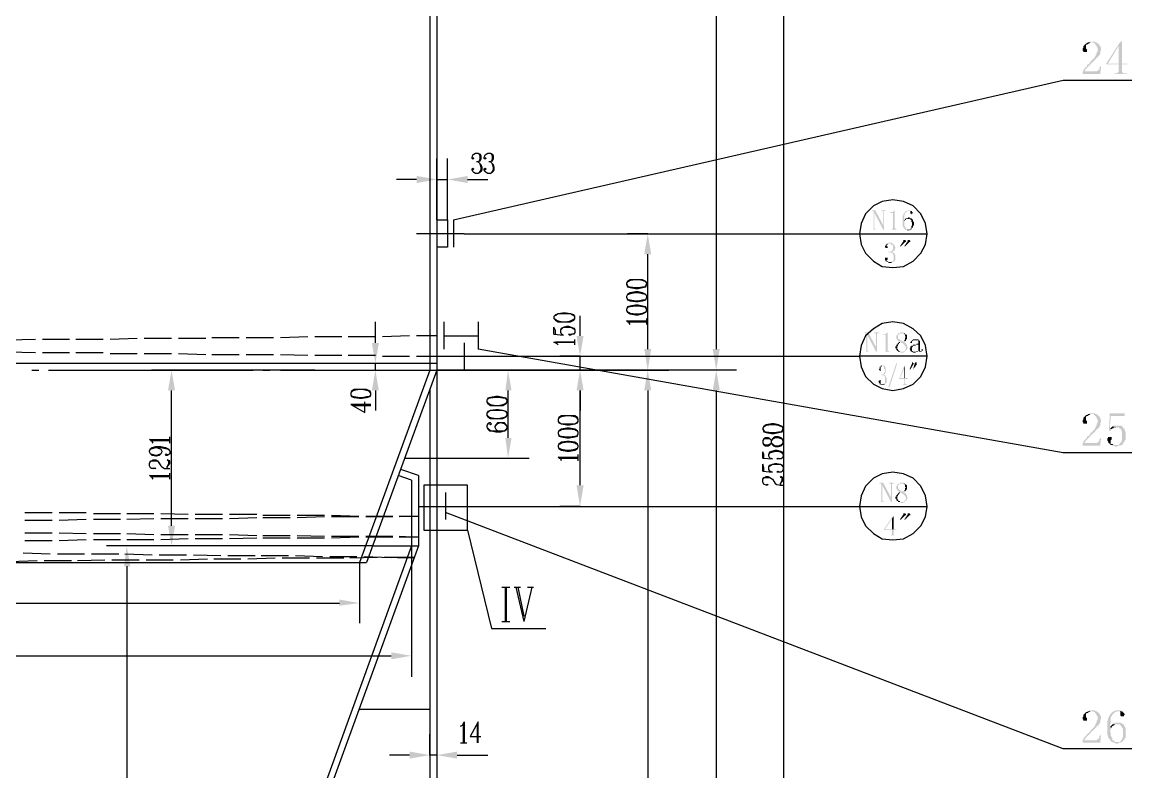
# Model space of a CAD drawing. Extents: x 51 to 246, y 3 to 417.
# Drawn here: x 114.5 to 168, y 296.1 to 332.2 of the extents above; entities that cross this region are included whole.
import ezdxf

# ---------------------------------------------------------------- set-up
doc = ezdxf.new("R2010")
doc.units = 0
doc.header["$MEASUREMENT"] = 0
doc.layers.add('_____1', color=160, linetype='Continuous')

msp = doc.modelspace()

# ---------------------------------------------------------------- hatches: boundary and pattern name
at = {"layer": '_____1'}
for points in [[(166.074, 331.3), (165.947, 331.3), (165.904, 331.258), (165.862, 331.258), (166.116, 331.258), (166.158, 331.216), (166.201, 331.216), (166.201, 331.173), (166.243, 331.173), (166.243, 331.131), (166.285, 331.089), (166.285, 331.046), (166.328, 331.004), (166.328, 330.835), (166.285, 330.792), (166.285, 330.708), (166.243, 330.665), (166.243, 330.623), (166.201, 330.581), (166.201, 330.538), (165.947, 330.284), (165.947, 330.242), (165.904, 330.2), (165.862, 330.2), (165.82, 330.157), (165.82, 330.115), (165.777, 330.073), (165.735, 330.073), (165.735, 330.03), (165.65, 329.946), (165.65, 329.903), (165.608, 329.861), (165.693, 329.861), (165.693, 329.903), (165.735, 329.903), (165.735, 329.946), (166.031, 330.242), (166.031, 330.284), (166.074, 330.284), (166.201, 330.411), (166.243, 330.454), (166.285, 330.496), (166.285, 330.538), (166.328, 330.538), (166.412, 330.623), (166.412, 330.665), (166.455, 330.708), (166.455, 330.835), (166.497, 330.877), (166.497, 331.004), (166.455, 331.046), (166.455, 331.089), (166.412, 331.131), (166.412, 331.173), (166.37, 331.173), (166.37, 331.216), (166.328, 331.216), (166.285, 331.258), (166.243, 331.258), (166.201, 331.3), (166.116, 331.3)], [(165.862, 331.258), (165.82, 331.216), (165.777, 331.216), (165.65, 331.089), (165.65, 331.004), (165.608, 330.962), (165.608, 330.877), (165.65, 330.835), (165.65, 330.792), (165.82, 330.792), (165.82, 330.919), (165.777, 330.962), (165.777, 331.131), (165.82, 331.173), (165.862, 331.173), (165.904, 331.216), (165.947, 331.216), (165.989, 331.258), (166.031, 331.258)], [(167.513, 331.3), (167.428, 331.3), (166.751, 330.242), (166.751, 330.2), (167.344, 330.2), (167.344, 329.819), (167.301, 329.819), (167.259, 329.776), (167.132, 329.776), (167.132, 329.734), (167.725, 329.734), (167.725, 329.776), (167.555, 329.776), (167.555, 329.819), (167.513, 329.819), (167.513, 330.2), (167.767, 330.2), (167.767, 330.242), (166.836, 330.242), (167.344, 331.089)], [(167.513, 331.3), (167.344, 331.089), (167.344, 330.242), (166.836, 330.242), (167.513, 330.242)], [(166.497, 330.115), (166.455, 330.115), (166.455, 330.073), (166.412, 330.03), (166.412, 329.946), (166.37, 329.946), (166.37, 329.903), (166.328, 329.903), (166.285, 329.861), (165.608, 329.861), (165.608, 329.734), (166.455, 329.734)], [(133.519, 324.823), (133.519, 324.485), (134.493, 324.654)], [(135.975, 324.823), (135.975, 324.485), (135.001, 324.654)], [(155.617, 323.172), (155.448, 323.172), (155.448, 323.13), (155.533, 323.13), (155.533, 323.088), (155.575, 323.045), (155.998, 322.241), (155.998, 322.453)], [(155.533, 323.088), (155.533, 322.241), (155.448, 322.241), (155.66, 322.241), (155.617, 322.241), (155.617, 322.283), (155.575, 322.283), (155.575, 323.045)], [(156.125, 323.172), (155.914, 323.172), (155.914, 323.13), (155.998, 323.13), (155.998, 322.241), (156.041, 322.241), (156.041, 323.13), (156.125, 323.13)], [(156.549, 323.172), (156.464, 323.088), (156.337, 323.088), (156.337, 323.045), (156.464, 323.045), (156.464, 322.283), (156.422, 322.283), (156.422, 322.241), (156.337, 322.241), (156.718, 322.241), (156.633, 322.241), (156.633, 322.283), (156.591, 322.283), (156.549, 322.326)], [(157.353, 323.13), (157.226, 323.13), (157.311, 323.13), (157.311, 323.003), (157.353, 323.003), (157.353, 322.961), (157.395, 323.003), (157.438, 323.045), (157.395, 323.088), (157.395, 323.13)], [(157.057, 322.749), (157.057, 322.707), (157.014, 322.707), (157.014, 322.664), (157.057, 322.664), (157.057, 322.707), (157.099, 322.707), (157.099, 322.749), (157.226, 322.749)], [(157.226, 322.834), (157.184, 322.791), (157.099, 322.791), (157.057, 322.749), (157.311, 322.749), (157.311, 322.707), (157.353, 322.707), (157.353, 322.622), (157.395, 322.58), (157.395, 322.453), (157.353, 322.41), (157.353, 322.283), (157.311, 322.283), (157.311, 322.241), (157.057, 322.241), (157.141, 322.241), (157.141, 322.199), (157.268, 322.199), (157.311, 322.241), (157.353, 322.241), (157.353, 322.283), (157.395, 322.283), (157.395, 322.326), (157.438, 322.326), (157.438, 322.41), (157.48, 322.453), (157.48, 322.622), (157.438, 322.622), (157.438, 322.707), (157.353, 322.791), (157.268, 322.791), (157.268, 322.834)], [(144.484, 321.056), (144.822, 321.056), (144.653, 322.029)], [(156.21, 321.564), (156.168, 321.564), (156.168, 321.521), (156.125, 321.521), (156.125, 321.479), (156.083, 321.437), (156.083, 321.394), (156.125, 321.352), (156.21, 321.352), (156.21, 321.437), (156.168, 321.437), (156.168, 321.479), (156.21, 321.521), (156.21, 321.564), (156.295, 321.564)], [(156.337, 321.606), (156.252, 321.606), (156.21, 321.564), (156.379, 321.564), (156.379, 321.521), (156.422, 321.521), (156.464, 321.479), (156.464, 321.267), (156.379, 321.183), (156.252, 321.183), (156.252, 321.14), (156.379, 321.14), (156.422, 321.098), (156.464, 321.098), (156.464, 321.056), (156.506, 321.013), (156.506, 320.759), (156.464, 320.759), (156.464, 320.717), (156.422, 320.717), (156.379, 320.675), (156.295, 320.675), (156.506, 320.675), (156.506, 320.717), (156.549, 320.717), (156.549, 320.759), (156.591, 320.759), (156.591, 321.013), (156.549, 321.056), (156.549, 321.098), (156.506, 321.098), (156.464, 321.14), (156.422, 321.14), (156.422, 321.183), (156.464, 321.183), (156.506, 321.225), (156.549, 321.225), (156.549, 321.31), (156.591, 321.352), (156.591, 321.394), (156.549, 321.437), (156.549, 321.479), (156.464, 321.564), (156.422, 321.564), (156.422, 321.606), (156.379, 321.606)], [(157.014, 321.733), (156.972, 321.733), (156.972, 321.691), (156.803, 321.437), (156.845, 321.437), (157.057, 321.648), (157.099, 321.648), (157.099, 321.691), (157.057, 321.733)], [(157.226, 321.733), (157.184, 321.733), (157.184, 321.691), (157.014, 321.437), (157.057, 321.437), (157.268, 321.648), (157.311, 321.648), (157.311, 321.691), (157.268, 321.733)], [(156.125, 320.886), (156.083, 320.886), (156.083, 320.759), (156.125, 320.759), (156.125, 320.717), (156.168, 320.717), (156.168, 320.675), (156.252, 320.675), (156.252, 320.632), (156.379, 320.632), (156.422, 320.675), (156.464, 320.675), (156.252, 320.675), (156.21, 320.717), (156.168, 320.717), (156.168, 320.759), (156.21, 320.802), (156.21, 320.886), (156.168, 320.886)], [(141.224, 317.119), (141.563, 317.119), (141.393, 316.145)], [(155.279, 317.288), (155.109, 317.288), (155.109, 317.246), (155.194, 317.246), (155.194, 317.203), (155.236, 317.161), (155.66, 316.357), (155.66, 316.568)], [(155.194, 317.203), (155.194, 316.357), (155.109, 316.357), (155.321, 316.357), (155.279, 316.357), (155.279, 316.399), (155.236, 316.399), (155.236, 317.161)], [(155.787, 317.288), (155.575, 317.288), (155.575, 317.246), (155.66, 317.246), (155.66, 316.357), (155.702, 316.357), (155.702, 317.246), (155.787, 317.246)], [(156.21, 317.288), (156.125, 317.203), (155.998, 317.203), (155.998, 317.161), (156.125, 317.161), (156.125, 316.399), (156.083, 316.399), (156.083, 316.357), (155.998, 316.357), (156.379, 316.357), (156.295, 316.357), (156.295, 316.399), (156.252, 316.399), (156.21, 316.441)], [(156.887, 317.288), (156.803, 317.288), (156.803, 317.246), (156.718, 317.246), (156.718, 317.203), (156.676, 317.203), (156.676, 317.161), (156.633, 317.119), (156.633, 316.992), (156.676, 316.949), (156.676, 316.907), (156.718, 316.907), (156.718, 316.865), (156.76, 316.865), (156.803, 316.822), (156.76, 316.822), (156.845, 316.822), (156.887, 316.78), (156.93, 316.78), (156.93, 316.738), (156.972, 316.738), (157.014, 316.695), (157.057, 316.653), (157.057, 316.611), (157.099, 316.611), (157.099, 316.484), (157.057, 316.441), (157.057, 316.399), (157.014, 316.399), (156.972, 316.357), (156.76, 316.357), (156.803, 316.357), (156.845, 316.314), (156.972, 316.314), (157.014, 316.357), (157.057, 316.357), (157.057, 316.399), (157.099, 316.399), (157.099, 316.441), (157.141, 316.441), (157.141, 316.526), (157.184, 316.526), (157.184, 316.568), (157.141, 316.611), (157.141, 316.695), (157.099, 316.738), (157.099, 316.78), (157.057, 316.78), (157.014, 316.822), (156.972, 316.822), (157.014, 316.865), (156.887, 316.865), (156.845, 316.907), (156.803, 316.907), (156.803, 316.949), (156.76, 316.949), (156.76, 316.992), (156.718, 316.992), (156.718, 317.161), (156.76, 317.203), (156.803, 317.203), (156.803, 317.246), (157.014, 317.246), (156.972, 317.288), (156.93, 317.288)], [(157.014, 317.246), (156.887, 317.246), (156.972, 317.246), (157.014, 317.203), (157.057, 317.203), (157.057, 317.076), (157.099, 317.076), (157.057, 317.034), (157.057, 316.949), (157.014, 316.907), (157.014, 316.865), (156.93, 316.865), (157.057, 316.865), (157.099, 316.907), (157.099, 316.949), (157.141, 316.949), (157.141, 317.161), (157.099, 317.203), (157.057, 317.203), (157.057, 317.246)], [(131.36, 316.78), (131.699, 316.78), (131.53, 315.806)], [(156.76, 316.822), (156.676, 316.738), (156.676, 316.695), (156.633, 316.695), (156.633, 316.611), (156.591, 316.611), (156.591, 316.526), (156.633, 316.526), (156.633, 316.441), (156.676, 316.399), (156.718, 316.399), (156.718, 316.357), (156.887, 316.357), (156.803, 316.357), (156.803, 316.399), (156.76, 316.399), (156.718, 316.441), (156.718, 316.484), (156.676, 316.484), (156.676, 316.611), (156.718, 316.653), (156.718, 316.695), (156.76, 316.738), (156.76, 316.78), (156.803, 316.78), (156.803, 316.822)], [(157.522, 316.695), (157.438, 316.695), (157.438, 316.653), (157.353, 316.653), (157.353, 316.611), (157.311, 316.611), (157.311, 316.526), (157.268, 316.526), (157.268, 316.484), (157.311, 316.441), (157.311, 316.399), (157.353, 316.357), (157.395, 316.357), (157.438, 316.314), (157.565, 316.314), (157.565, 316.357), (157.649, 316.357), (157.438, 316.357), (157.438, 316.399), (157.395, 316.399), (157.395, 316.484), (157.353, 316.484), (157.395, 316.526), (157.395, 316.568), (157.438, 316.611), (157.438, 316.653), (157.565, 316.653), (157.565, 316.695), (157.692, 316.695)], [(157.395, 316.907), (157.311, 316.822), (157.311, 316.78), (157.395, 316.78), (157.395, 316.865), (157.438, 316.907), (157.565, 316.907)], [(157.565, 316.949), (157.438, 316.949), (157.395, 316.907), (157.692, 316.907), (157.692, 316.738), (157.607, 316.738), (157.565, 316.695), (157.522, 316.695), (157.692, 316.695), (157.692, 316.399), (157.607, 316.399), (157.565, 316.357), (157.48, 316.357), (157.649, 316.357), (157.692, 316.399), (157.776, 316.399), (157.776, 316.865), (157.734, 316.907), (157.692, 316.949), (157.607, 316.949)], [(144.484, 316.484), (144.822, 316.484), (144.653, 315.468)], [(147.786, 316.484), (148.124, 316.484), (147.955, 315.468)], [(157.903, 316.484), (157.861, 316.484), (157.861, 316.399), (157.819, 316.399), (157.734, 316.357), (157.861, 316.357), (157.861, 316.399), (157.903, 316.399), (157.903, 316.441)], [(121.539, 314.494), (121.878, 314.494), (121.708, 315.468)], [(131.36, 314.494), (131.699, 314.494), (131.53, 315.468)], [(137.795, 314.494), (138.091, 314.494), (137.922, 315.468)], [(141.224, 314.494), (141.563, 314.494), (141.393, 315.468)], [(141.224, 314.494), (141.563, 314.494), (141.393, 315.468)], [(144.484, 314.494), (144.822, 314.494), (144.653, 315.468)], [(147.786, 314.494), (148.124, 314.494), (147.955, 315.468)], [(155.871, 315.679), (155.871, 315.637), (155.829, 315.637), (155.829, 315.552), (155.787, 315.51), (155.829, 315.468), (155.829, 315.425), (155.871, 315.425), (155.871, 315.637), (155.914, 315.637), (155.956, 315.679)], [(155.956, 315.679), (155.871, 315.679), (155.998, 315.679), (155.998, 315.637), (156.041, 315.637), (156.041, 315.552), (156.083, 315.51), (156.083, 315.383), (156.041, 315.341), (156.041, 315.298), (155.998, 315.298), (155.998, 315.256), (155.914, 315.256), (155.914, 315.214), (156.041, 315.214), (156.041, 315.171), (156.083, 315.171), (156.083, 314.833), (156.041, 314.833), (156.041, 314.79), (155.956, 314.79), (156.083, 314.79), (156.125, 314.833), (156.125, 314.875), (156.168, 314.875), (156.168, 315.087), (156.125, 315.129), (156.125, 315.171), (156.041, 315.256), (156.083, 315.298), (156.083, 315.341), (156.125, 315.341), (156.125, 315.595), (156.083, 315.637), (156.083, 315.679), (155.998, 315.679)], [(157.057, 315.679), (157.014, 315.679), (156.76, 315.044), (157.014, 315.044), (157.014, 314.79), (156.93, 314.79), (156.93, 314.748), (157.141, 314.748), (157.141, 314.79), (157.099, 314.79), (157.057, 314.833), (157.057, 315.044), (157.184, 315.044), (157.184, 315.087), (156.803, 315.087), (157.014, 315.552)], [(157.057, 315.679), (157.014, 315.552), (157.014, 315.087), (156.803, 315.087), (157.057, 315.087)], [(157.565, 315.849), (157.522, 315.806), (157.438, 315.51), (157.607, 315.722), (157.607, 315.849)], [(155.829, 315.002), (155.829, 314.96), (155.787, 314.96), (155.787, 314.875), (155.829, 314.833), (155.829, 314.79), (155.871, 314.79), (155.871, 314.748), (156.041, 314.748), (156.083, 314.79), (155.871, 314.79), (155.871, 315.002)], [(166.074, 313.393), (165.947, 313.393), (165.904, 313.351), (165.862, 313.351), (166.116, 313.351), (166.158, 313.309), (166.201, 313.309), (166.201, 313.266), (166.243, 313.266), (166.243, 313.224), (166.285, 313.182), (166.285, 313.139), (166.328, 313.097), (166.328, 312.928), (166.285, 312.885), (166.285, 312.801), (166.243, 312.758), (166.243, 312.716), (166.201, 312.674), (166.201, 312.631), (166.031, 312.462), (165.989, 312.42), (165.947, 312.377), (165.947, 312.335), (165.904, 312.293), (165.862, 312.293), (165.82, 312.25), (165.82, 312.208), (165.777, 312.166), (165.735, 312.166), (165.735, 312.123), (165.65, 312.039), (165.65, 311.996), (165.608, 311.954), (165.693, 311.954), (165.693, 311.996), (165.735, 311.996), (165.735, 312.039), (166.031, 312.335), (166.031, 312.377), (166.074, 312.377), (166.116, 312.42), (166.158, 312.462), (166.285, 312.589), (166.285, 312.631), (166.328, 312.631), (166.412, 312.716), (166.412, 312.758), (166.455, 312.801), (166.455, 312.928), (166.497, 312.97), (166.497, 313.097), (166.455, 313.139), (166.455, 313.182), (166.412, 313.224), (166.412, 313.266), (166.37, 313.266), (166.37, 313.309), (166.328, 313.309), (166.285, 313.351), (166.243, 313.351), (166.201, 313.393), (166.116, 313.393)], [(165.862, 313.351), (165.82, 313.309), (165.777, 313.309), (165.65, 313.182), (165.65, 313.097), (165.608, 313.055), (165.608, 312.97), (165.65, 312.928), (165.65, 312.885), (165.82, 312.885), (165.82, 313.012), (165.777, 313.055), (165.777, 313.224), (165.82, 313.266), (165.862, 313.266), (165.904, 313.309), (165.947, 313.309), (165.989, 313.351), (166.031, 313.351)], [(167.64, 313.393), (166.92, 313.393), (166.878, 312.547), (166.963, 312.547), (167.005, 312.631), (166.92, 312.631), (166.963, 313.266), (167.64, 313.266)], [(167.301, 312.801), (167.09, 312.801), (167.09, 312.758), (167.047, 312.758), (167.259, 312.716), (167.344, 312.716), (167.386, 312.674), (167.428, 312.631), (167.471, 312.631), (167.471, 312.547), (167.513, 312.504), (167.513, 312.081), (167.471, 312.039), (167.471, 311.996), (167.428, 311.996), (167.428, 311.954), (167.344, 311.869), (167.005, 311.869), (167.047, 311.827), (167.132, 311.827), (167.174, 311.785), (167.259, 311.785), (167.301, 311.827), (167.428, 311.827), (167.471, 311.869), (167.513, 311.869), (167.555, 311.912), (167.555, 311.954), (167.64, 312.039), (167.64, 312.081), (167.682, 312.123), (167.682, 312.504), (167.64, 312.547), (167.64, 312.631), (167.598, 312.674), (167.555, 312.674), (167.555, 312.716), (167.471, 312.801), (167.344, 312.801)], [(166.92, 312.25), (166.836, 312.25), (166.836, 312.208), (166.793, 312.166), (166.793, 312.081), (166.836, 312.039), (166.836, 311.996), (166.963, 311.869), (167.217, 311.869), (167.09, 311.869), (167.047, 311.912), (166.963, 311.912), (166.963, 312.081), (167.005, 312.123), (167.005, 312.25), (166.963, 312.25)], [(167.047, 312.758), (167.005, 312.716), (166.963, 312.674), (166.92, 312.631), (167.005, 312.631), (167.047, 312.674), (167.09, 312.674), (167.132, 312.716), (167.259, 312.716)], [(137.795, 312.208), (138.091, 312.208), (137.922, 311.234)], [(166.497, 312.208), (166.455, 312.208), (166.455, 312.166), (166.412, 312.123), (166.412, 312.039), (166.37, 312.039), (166.37, 311.996), (166.328, 311.996), (166.285, 311.954), (165.608, 311.954), (165.608, 311.827), (166.455, 311.827)], [(141.224, 309.922), (141.563, 309.922), (141.393, 308.906)], [(155.998, 310.049), (155.829, 310.049), (155.829, 310.007), (155.914, 310.007), (155.914, 309.964), (155.956, 309.922), (156.379, 309.118), (156.379, 309.329)], [(155.914, 309.964), (155.914, 309.118), (155.829, 309.118), (156.041, 309.118), (155.998, 309.118), (155.998, 309.16), (155.956, 309.16), (155.956, 309.922)], [(156.506, 310.049), (156.295, 310.049), (156.295, 310.007), (156.379, 310.007), (156.379, 309.118), (156.422, 309.118), (156.422, 310.007), (156.506, 310.007)], [(156.76, 309.583), (156.718, 309.541), (156.676, 309.499), (156.676, 309.456), (156.633, 309.456), (156.633, 309.372), (156.591, 309.372), (156.591, 309.287), (156.633, 309.287), (156.633, 309.202), (156.676, 309.16), (156.718, 309.16), (156.718, 309.118), (156.887, 309.118), (156.803, 309.118), (156.803, 309.16), (156.76, 309.16), (156.718, 309.202), (156.718, 309.245), (156.676, 309.245), (156.676, 309.372), (156.718, 309.414), (156.718, 309.456), (156.76, 309.499), (156.76, 309.541), (156.803, 309.541), (156.803, 309.583)], [(156.887, 310.049), (156.803, 310.049), (156.803, 310.007), (156.718, 310.007), (156.718, 309.964), (156.676, 309.964), (156.676, 309.922), (156.633, 309.88), (156.633, 309.753), (156.676, 309.71), (156.676, 309.668), (156.718, 309.668), (156.718, 309.626), (156.76, 309.626), (156.803, 309.583), (156.76, 309.583), (156.845, 309.583), (156.887, 309.541), (156.93, 309.541), (156.93, 309.499), (156.972, 309.499), (157.057, 309.414), (157.057, 309.372), (157.099, 309.372), (157.099, 309.245), (157.057, 309.202), (157.057, 309.16), (157.014, 309.16), (156.972, 309.118), (156.76, 309.118), (156.803, 309.118), (156.845, 309.075), (156.972, 309.075), (157.014, 309.118), (157.057, 309.118), (157.057, 309.16), (157.099, 309.16), (157.099, 309.202), (157.141, 309.202), (157.141, 309.287), (157.184, 309.287), (157.184, 309.329), (157.141, 309.372), (157.141, 309.456), (157.099, 309.499), (157.099, 309.541), (157.057, 309.541), (157.014, 309.583), (156.972, 309.583), (157.014, 309.626), (156.887, 309.626), (156.845, 309.668), (156.803, 309.668), (156.803, 309.71), (156.76, 309.71), (156.76, 309.753), (156.718, 309.753), (156.718, 309.922), (156.76, 309.964), (156.803, 309.964), (156.803, 310.007), (157.014, 310.007), (156.972, 310.049), (156.93, 310.049)], [(157.014, 310.007), (156.887, 310.007), (156.972, 310.007), (157.014, 309.964), (157.057, 309.964), (157.057, 309.837), (157.099, 309.837), (157.057, 309.795), (157.057, 309.71), (157.014, 309.668), (157.014, 309.626), (156.93, 309.626), (157.057, 309.626), (157.099, 309.668), (157.099, 309.71), (157.141, 309.71), (157.141, 309.922), (157.099, 309.964), (157.057, 309.964), (157.057, 310.007)], [(157.014, 308.567), (156.972, 308.567), (156.972, 308.525), (156.803, 308.271), (156.845, 308.271), (157.057, 308.483), (157.099, 308.483), (157.099, 308.525), (157.057, 308.567)], [(157.226, 308.567), (157.184, 308.567), (157.184, 308.525), (157.014, 308.271), (157.057, 308.271), (157.268, 308.483), (157.311, 308.483), (157.311, 308.525), (157.268, 308.567)], [(121.539, 307.975), (121.878, 307.975), (121.708, 307.001)], [(156.506, 308.44), (156.464, 308.44), (156.041, 307.805), (156.041, 307.763), (156.422, 307.763), (156.422, 307.551), (156.379, 307.551), (156.379, 307.509), (156.252, 307.509), (156.633, 307.509), (156.549, 307.509), (156.506, 307.551), (156.506, 307.763), (156.633, 307.763), (156.633, 307.805), (156.083, 307.805), (156.422, 308.313)], [(156.506, 308.44), (156.422, 308.313), (156.422, 307.805), (156.083, 307.805), (156.506, 307.805)], [(119.422, 306.027), (119.719, 306.027), (119.549, 307.001)], [(129.794, 304.419), (129.794, 304.122), (130.768, 304.249)], [(132.292, 301.879), (132.292, 301.54), (133.265, 301.709)], [(166.074, 299.085), (165.947, 299.085), (165.904, 299.042), (165.862, 299.042), (166.116, 299.042), (166.158, 299), (166.201, 299), (166.201, 298.958), (166.243, 298.958), (166.243, 298.915), (166.285, 298.873), (166.285, 298.831), (166.328, 298.788), (166.328, 298.619), (166.285, 298.577), (166.285, 298.492), (166.243, 298.45), (166.243, 298.407), (166.201, 298.365), (166.201, 298.323), (165.947, 298.069), (165.947, 298.026), (165.904, 297.984), (165.862, 297.984), (165.82, 297.942), (165.82, 297.899), (165.777, 297.857), (165.735, 297.857), (165.735, 297.815), (165.65, 297.73), (165.65, 297.688), (165.608, 297.645), (165.693, 297.645), (165.693, 297.688), (165.735, 297.688), (165.735, 297.73), (165.947, 297.942), (165.989, 297.984), (166.031, 298.026), (166.031, 298.069), (166.074, 298.069), (166.285, 298.28), (166.285, 298.323), (166.328, 298.323), (166.412, 298.407), (166.412, 298.45), (166.455, 298.492), (166.455, 298.619), (166.497, 298.661), (166.497, 298.788), (166.455, 298.831), (166.455, 298.873), (166.412, 298.915), (166.412, 298.958), (166.37, 298.958), (166.37, 299), (166.328, 299), (166.285, 299.042), (166.243, 299.042), (166.201, 299.085), (166.116, 299.085)], [(165.862, 299.042), (165.82, 299), (165.777, 299), (165.65, 298.873), (165.65, 298.788), (165.608, 298.746), (165.608, 298.661), (165.65, 298.619), (165.65, 298.577), (165.82, 298.577), (165.82, 298.704), (165.777, 298.746), (165.777, 298.915), (165.82, 298.958), (165.862, 298.958), (165.904, 299), (165.947, 299), (165.989, 299.042), (166.031, 299.042)], [(167.344, 299.085), (167.217, 299.085), (167.174, 299.042), (167.09, 299.042), (167.047, 299), (166.92, 298.873), (166.92, 298.831), (166.878, 298.831), (166.878, 298.746), (166.836, 298.704), (166.836, 298.619), (166.793, 298.577), (166.793, 297.899), (166.836, 297.857), (166.836, 297.772), (166.92, 297.688), (166.92, 297.645), (166.963, 297.645), (166.963, 297.603), (167.005, 297.561), (167.259, 297.561), (167.174, 297.561), (167.09, 297.645), (167.047, 297.645), (167.047, 297.73), (167.005, 297.772), (167.005, 297.815), (166.963, 297.857), (166.963, 298.026), (166.92, 298.069), (166.92, 298.111), (166.963, 298.153), (166.963, 298.196), (167.005, 298.238), (166.92, 298.28), (166.92, 298.407), (166.963, 298.45), (166.963, 298.746), (167.005, 298.788), (167.005, 298.831), (167.174, 299), (167.217, 299), (167.259, 299.042), (167.513, 299.042), (167.471, 299.042), (167.428, 299.085), (167.386, 299.085)], [(167.513, 299.042), (167.301, 299.042), (167.386, 299.042), (167.428, 299), (167.428, 298.831), (167.471, 298.788), (167.598, 298.788), (167.598, 298.831), (167.64, 298.873), (167.64, 298.915), (167.598, 298.915), (167.598, 298.958), (167.555, 299)], [(167.047, 298.407), (166.92, 298.28), (167.005, 298.238), (167.005, 298.28), (167.047, 298.323), (167.09, 298.323), (167.09, 298.365), (167.132, 298.365), (167.174, 298.407), (167.301, 298.407)], [(167.301, 298.492), (167.174, 298.492), (167.132, 298.45), (167.09, 298.45), (167.047, 298.407), (167.386, 298.407), (167.471, 298.323), (167.471, 298.28), (167.513, 298.28), (167.513, 298.238), (167.555, 298.196), (167.555, 297.772), (167.513, 297.73), (167.513, 297.688), (167.428, 297.603), (167.428, 297.561), (167.047, 297.561), (167.09, 297.518), (167.174, 297.518), (167.217, 297.476), (167.301, 297.476), (167.344, 297.518), (167.428, 297.518), (167.471, 297.561), (167.513, 297.561), (167.555, 297.603), (167.555, 297.645), (167.598, 297.645), (167.598, 297.688), (167.64, 297.688), (167.64, 297.73), (167.682, 297.772), (167.682, 298.238), (167.64, 298.28), (167.64, 298.323), (167.598, 298.365), (167.598, 298.407), (167.555, 298.407), (167.513, 298.45), (167.471, 298.45), (167.428, 298.492), (167.344, 298.492)], [(166.497, 297.899), (166.455, 297.899), (166.455, 297.857), (166.412, 297.815), (166.412, 297.73), (166.37, 297.73), (166.37, 297.688), (166.328, 297.688), (166.285, 297.645), (165.608, 297.645), (165.608, 297.518), (166.455, 297.518)], [(133.181, 297.095), (133.181, 296.756), (134.154, 296.926)], [(135.467, 297.095), (135.467, 296.756), (134.493, 296.926)]]:
    msp.add_hatch(color=7, dxfattribs=at).paths.add_polyline_path(points, is_closed=False)
for points in [[(157.268, 323.172), (157.184, 323.172), (157.141, 323.13), (157.099, 323.13), (157.014, 323.045), (157.014, 323.003), (156.972, 323.003), (156.972, 322.918), (156.93, 322.918), (156.93, 322.41), (156.972, 322.368), (156.972, 322.326), (157.014, 322.326), (157.014, 322.283), (157.057, 322.241), (157.226, 322.241), (157.141, 322.241), (157.141, 322.283), (157.099, 322.283), (157.099, 322.326), (157.057, 322.326), (157.057, 322.41), (157.014, 322.41), (157.014, 322.622), (157.057, 322.664), (157.014, 322.664), (157.014, 322.961), (157.057, 322.961), (157.057, 323.045), (157.099, 323.088), (157.141, 323.088), (157.141, 323.13), (157.353, 323.13), (157.311, 323.13), (157.311, 323.172)], [(157.776, 316.399), (157.692, 316.399), (157.734, 316.357), (157.819, 316.399)], [(156.295, 314.621), (156.252, 314.663), (156.633, 315.806), (156.676, 315.806)], [(157.438, 315.849), (157.395, 315.849), (157.395, 315.806), (157.268, 315.51), (157.311, 315.51), (157.438, 315.722), (157.48, 315.764), (157.48, 315.806), (157.438, 315.806)]]:
    msp.add_hatch(color=7, dxfattribs=at).paths.add_polyline_path(points)

# ---------------------------------------------------------------- linework, layer by layer
at = {"layer": '_____1', "color": 7}
for p, q in [((151.215, 228.388), (151.215, 394.419)), ((134.154, 381.127), (134.154, 315.468)), ((134.493, 381.127), (134.493, 274.785)), ((147.955, 380.111), (147.955, 316.484)), ((134.493, 322.707), (134.493, 325.67)), ((135.001, 322.707), (135.001, 325.67)), ((133.519, 324.654), (132.546, 324.654)), ((134.493, 324.654), (135.001, 324.654)), ((135.975, 324.654), (136.948, 324.654)), ((135.297, 322.707), (135.297, 321.394)), ((135.805, 322.029), (133.519, 322.029)), ((135.805, 322.029), (154.855, 322.029)), ((144.653, 322.029), (143.679, 322.029)), ((154.855, 322.029), (158.115, 322.029)), ((144.653, 316.484), (144.653, 321.056)), ((131.53, 316.78), (131.53, 317.796)), ((134.832, 317.796), (134.832, 316.484)), ((136.483, 317.796), (136.483, 316.484)), ((141.393, 317.119), (141.393, 318.092)), ((143.679, 317.796), (144.611, 317.796)), ((144.611, 317.669), (144.611, 317.965)), ((128.27, 317.076), (126.958, 317.034)), ((129.921, 317.076), (128.609, 317.076)), ((131.53, 317.076), (130.217, 317.076)), ((133.181, 317.119), (131.868, 317.076)), ((134.493, 317.119), (133.519, 317.119)), ((134.832, 317.119), (136.483, 317.119)), ((140.123, 317.203), (140.123, 317.542)), ((115.147, 316.949), (113.834, 316.907)), ((116.798, 316.949), (115.485, 316.949)), ((118.406, 316.949), (117.094, 316.949)), ((120.057, 316.992), (118.745, 316.949)), ((121.708, 316.992), (120.396, 316.992)), ((123.359, 316.992), (122.047, 316.992)), ((124.968, 317.034), (123.656, 317.034)), ((126.619, 317.034), (125.307, 317.034)), ((135.805, 316.78), (135.805, 315.468)), ((141.139, 316.695), (141.139, 316.949)), ((113.834, 316.357), (115.147, 316.314)), ((115.485, 316.314), (116.798, 316.314)), ((117.094, 316.314), (118.406, 316.314)), ((118.745, 316.272), (120.057, 316.272)), ((120.396, 316.272), (121.708, 316.272)), ((122.047, 316.272), (123.359, 316.23)), ((123.656, 316.23), (124.968, 316.23)), ((125.307, 316.23), (126.619, 316.23)), ((126.958, 316.23), (128.27, 316.187)), ((128.609, 316.187), (129.921, 316.187)), ((130.217, 316.187), (131.53, 316.187)), ((131.868, 316.145), (133.181, 316.145)), ((133.519, 316.145), (134.493, 316.145)), ((134.493, 316.145), (135.805, 316.145)), ((135.805, 316.145), (154.855, 316.145)), ((164.677, 311.488), (136.483, 316.484)), ((141.393, 316.145), (140.42, 316.145)), ((141.393, 315.468), (141.393, 316.145)), ((84.624, 315.806), (134.493, 315.806)), ((114.977, 315.468), (115.316, 315.468)), ((115.782, 315.468), (125.645, 315.468)), ((128.609, 315.468), (120.735, 315.468)), ((126.111, 315.468), (126.45, 315.468)), ((126.958, 315.468), (134.493, 315.468)), ((134.154, 315.468), (130.768, 306.197)), ((134.493, 315.468), (131.106, 306.197)), ((131.233, 315.806), (132.546, 315.806)), ((131.233, 315.468), (132.546, 315.468)), ((131.53, 315.468), (131.53, 315.806)), ((134.493, 315.468), (138.938, 315.468)), ((141.393, 315.468), (140.42, 315.468)), ((141.393, 315.468), (140.42, 315.468)), ((144.653, 315.468), (143.679, 315.468)), ((147.955, 315.468), (146.981, 315.468)), ((121.708, 307.975), (121.708, 314.494)), ((131.53, 314.494), (131.53, 313.52)), ((134.154, 314.579), (134.154, 274.785)), ((137.922, 312.208), (137.922, 314.494)), ((141.393, 309.922), (141.393, 314.494)), ((141.393, 314.494), (141.393, 313.52)), ((144.653, 314.494), (144.653, 275.463)), ((147.955, 314.494), (147.955, 230.039)), ((130.429, 313.774), (131.318, 313.774)), ((121.624, 311.954), (121.624, 312.25)), ((120.692, 312.081), (121.624, 312.081)), ((132.927, 311.234), (134.493, 311.234)), ((134.493, 311.234), (138.938, 311.234)), ((140.377, 311.234), (141.309, 311.234)), ((141.309, 311.107), (141.309, 311.404)), ((150.199, 311.234), (150.199, 311.531)), ((167.979, 311.488), (164.677, 311.488)), ((133.604, 310.388), (132.757, 310.684)), ((150.199, 310.599), (150.199, 310.938)), ((120.692, 310.345), (121.624, 310.345)), ((121.624, 310.218), (121.624, 310.515)), ((133.265, 310.176), (132.63, 310.388)), ((133.265, 310.176), (133.265, 307.001)), ((133.604, 310.388), (133.604, 307.001)), ((134.916, 309.583), (134.916, 308.271)), ((114.639, 308.61), (115.951, 308.61)), ((116.29, 308.61), (117.602, 308.61)), ((117.941, 308.567), (119.253, 308.567)), ((119.549, 308.567), (120.862, 308.567)), ((121.2, 308.567), (122.513, 308.525)), ((122.851, 308.525), (124.164, 308.525)), ((124.502, 308.525), (125.815, 308.525)), ((133.604, 308.906), (134.916, 308.906)), ((134.916, 308.906), (154.855, 308.906)), ((164.677, 297.222), (134.916, 308.61)), ((141.393, 308.906), (140.42, 308.906)), ((115.951, 308.229), (114.639, 308.229)), ((117.602, 308.271), (116.29, 308.229)), ((119.253, 308.271), (117.941, 308.271)), ((120.862, 308.313), (119.549, 308.271)), ((122.513, 308.313), (121.2, 308.313)), ((124.164, 308.313), (122.851, 308.313)), ((125.815, 308.356), (124.502, 308.313)), ((126.111, 308.483), (127.423, 308.483)), ((127.423, 308.356), (126.111, 308.356)), ((127.762, 308.483), (129.074, 308.483)), ((129.074, 308.398), (127.762, 308.356)), ((129.413, 308.483), (130.725, 308.44)), ((130.725, 308.398), (129.413, 308.398)), ((131.064, 308.44), (132.376, 308.44)), ((132.376, 308.398), (131.064, 308.398)), ((114.639, 307.636), (115.951, 307.636)), ((116.29, 307.636), (117.602, 307.594)), ((117.941, 307.594), (119.253, 307.594)), ((119.549, 307.594), (120.862, 307.551)), ((121.2, 307.551), (122.513, 307.551)), ((122.851, 307.551), (124.164, 307.551)), ((124.502, 307.551), (125.815, 307.509)), ((126.111, 307.509), (127.423, 307.509)), ((127.762, 307.509), (129.074, 307.467)), ((129.413, 307.467), (130.725, 307.467)), ((131.064, 307.467), (132.376, 307.467)), ((115.951, 307.255), (114.639, 307.255)), ((117.602, 307.297), (116.29, 307.255)), ((119.253, 307.297), (117.941, 307.297)), ((120.735, 307.001), (118.576, 307.001)), ((120.862, 307.297), (119.549, 307.297)), ((131.403, 307.001), (120.735, 307.001)), ((122.513, 307.34), (121.2, 307.297)), ((124.164, 307.34), (122.851, 307.34)), ((133.265, 307.001), (124.079, 281.686)), ((133.604, 307.001), (124.375, 281.686)), ((125.815, 307.382), (124.502, 307.34)), ((127.423, 307.382), (126.111, 307.382)), ((129.074, 307.382), (127.762, 307.382)), ((130.725, 307.424), (129.413, 307.382)), ((132.376, 307.424), (131.064, 307.424)), ((131.403, 307.001), (133.604, 307.001)), ((133.265, 307.001), (133.265, 300.693)), ((114.554, 306.662), (115.866, 306.62)), ((116.205, 306.62), (117.517, 306.62)), ((117.856, 306.62), (119.168, 306.62)), ((119.465, 306.62), (120.777, 306.578)), ((121.116, 306.578), (122.428, 306.578)), ((122.767, 306.578), (124.079, 306.535)), ((124.418, 306.535), (125.73, 306.535)), ((126.704, 306.408), (125.391, 306.366)), ((126.026, 306.535), (127.339, 306.535)), ((128.355, 306.408), (127.042, 306.408)), ((127.677, 306.535), (128.99, 306.493)), ((130.006, 306.408), (128.693, 306.408)), ((129.328, 306.493), (130.641, 306.493)), ((131.614, 306.451), (130.302, 306.408)), ((130.979, 306.493), (132.292, 306.451)), ((88.011, 306.197), (131.106, 306.197)), ((115.231, 306.281), (113.919, 306.239)), ((116.882, 306.281), (115.57, 306.281)), ((118.491, 306.324), (117.179, 306.281)), ((120.142, 306.324), (118.83, 306.324)), ((119.549, 306.027), (119.549, 282.659)), ((121.793, 306.324), (120.481, 306.324)), ((123.444, 306.366), (122.132, 306.324)), ((125.053, 306.366), (123.74, 306.366)), ((130.768, 306.197), (130.768, 303.276)), ((137.626, 305.011), (138.007, 305.011)), ((137.795, 303.36), (137.795, 305.011)), ((137.837, 305.011), (137.837, 303.36)), ((138.218, 305.011), (138.515, 305.011)), ((138.303, 305.011), (138.684, 303.36)), ((138.388, 305.011), (138.684, 303.614)), ((139.065, 305.011), (138.684, 303.36)), ((138.853, 305.011), (139.15, 305.011)), ((89.323, 304.249), (129.794, 304.249)), ((137.626, 303.36), (138.007, 303.36)), ((86.826, 301.709), (132.292, 301.709)), ((134.154, 299.127), (130.725, 299.127)), ((135.763, 298.45), (135.763, 297.518)), ((136.44, 298.407), (136.44, 297.518)), ((134.154, 296.926), (134.154, 297.942)), ((135.636, 297.518), (135.932, 297.518)), ((133.181, 296.926), (132.207, 296.926)), ((135.467, 296.926), (136.948, 296.926)), ((167.979, 297.222), (164.677, 297.222))]:
    msp.add_line(p, q, dxfattribs=at)
for points in [[(135.297, 322.707), (164.677, 329.438), (167.979, 329.438)], [(136.229, 325.712), (136.271, 325.67), (136.229, 325.628), (136.186, 325.67), (136.186, 325.712), (136.229, 325.839), (136.271, 325.882), (136.356, 325.924), (136.483, 325.924), (136.567, 325.882), (136.61, 325.797), (136.61, 325.628), (136.567, 325.543), (136.483, 325.501), (136.398, 325.501)], [(136.483, 325.924), (136.525, 325.882), (136.567, 325.797), (136.567, 325.628), (136.525, 325.543), (136.483, 325.501), (136.61, 325.374), (136.652, 325.247), (136.652, 325.12), (136.61, 325.035), (136.567, 324.993), (136.483, 324.95), (136.356, 324.95), (136.271, 324.993), (136.229, 325.035), (136.186, 325.12), (136.186, 325.162), (136.229, 325.204), (136.271, 325.162), (136.229, 325.12)], [(136.821, 325.712), (136.864, 325.67), (136.821, 325.628), (136.779, 325.67), (136.779, 325.712), (136.821, 325.839), (136.864, 325.882), (136.948, 325.924), (137.075, 325.924), (137.16, 325.882), (137.202, 325.797), (137.202, 325.628), (137.16, 325.543), (137.075, 325.501), (136.991, 325.501)], [(137.075, 325.924), (137.118, 325.882), (137.16, 325.797), (137.16, 325.628), (137.118, 325.543), (137.075, 325.501), (137.202, 325.374), (137.245, 325.247), (137.245, 325.12), (137.202, 325.035), (137.16, 324.993), (137.075, 324.95), (136.948, 324.95), (136.864, 324.993), (136.821, 325.035), (136.779, 325.12), (136.779, 325.162), (136.821, 325.204), (136.864, 325.162), (136.821, 325.12)], [(136.567, 325.416), (136.61, 325.247), (136.61, 325.12), (136.567, 325.035), (136.525, 324.993)], [(137.16, 325.416), (137.202, 325.247), (137.202, 325.12), (137.16, 325.035), (137.118, 324.993)], [(134.493, 322.707), (135.001, 322.707), (135.001, 321.394), (134.493, 321.394)], [(143.637, 319.616), (143.679, 319.489), (143.806, 319.447), (144.06, 319.405), (144.187, 319.405), (144.399, 319.447), (144.568, 319.489), (144.611, 319.616), (144.611, 319.659), (144.568, 319.743), (144.399, 319.828), (143.806, 319.828), (143.679, 319.743), (143.637, 319.659), (143.637, 319.616), (143.679, 319.532), (143.722, 319.489), (143.806, 319.489), (144.06, 319.447), (144.187, 319.447), (144.399, 319.489), (144.526, 319.489), (144.568, 319.532), (144.611, 319.616)], [(144.611, 319.659), (144.526, 319.743), (144.399, 319.786), (144.187, 319.828), (144.06, 319.828), (143.806, 319.786), (143.722, 319.743), (143.679, 319.701)], [(143.637, 318.981), (143.679, 318.854), (143.806, 318.812), (144.06, 318.77), (144.187, 318.77), (144.399, 318.812), (144.568, 318.854), (144.611, 318.981), (144.611, 319.024), (144.568, 319.108), (144.399, 319.193), (144.187, 319.235), (144.06, 319.235), (143.806, 319.193), (143.679, 319.108), (143.637, 319.024), (143.637, 318.981), (143.679, 318.897), (143.722, 318.854), (143.806, 318.854), (144.06, 318.812), (144.187, 318.812), (144.399, 318.854), (144.526, 318.854), (144.568, 318.897), (144.611, 318.981)], [(144.611, 319.024), (144.568, 319.108), (144.526, 319.108), (144.399, 319.151), (144.187, 319.193), (144.06, 319.193), (143.806, 319.151), (143.722, 319.108), (143.679, 319.108)], [(140.123, 317.965), (140.208, 317.881), (140.335, 317.796), (140.928, 317.796), (141.097, 317.881), (141.139, 317.965), (141.139, 318.05), (141.097, 318.135), (140.928, 318.177), (140.716, 318.219), (140.547, 318.219), (140.335, 318.177), (140.208, 318.135), (140.123, 318.05), (140.123, 317.965), (140.208, 317.923), (140.25, 317.881), (140.335, 317.838), (140.547, 317.796), (140.716, 317.796), (140.928, 317.838), (141.097, 317.923), (141.139, 317.965)], [(141.139, 318.05), (141.097, 318.092), (140.928, 318.177), (140.335, 318.177), (140.25, 318.135), (140.208, 318.092)], [(143.637, 318.346), (143.679, 318.262), (143.806, 318.177), (144.06, 318.135), (144.187, 318.135), (144.399, 318.177), (144.568, 318.262), (144.611, 318.346), (144.611, 318.389), (144.568, 318.516), (144.399, 318.558), (144.187, 318.6), (144.06, 318.6), (143.806, 318.558), (143.679, 318.516), (143.637, 318.389), (143.637, 318.346), (143.679, 318.262), (143.722, 318.262), (143.806, 318.219), (144.06, 318.177), (144.187, 318.177), (144.399, 318.219), (144.526, 318.262), (144.568, 318.262), (144.611, 318.346)], [(144.611, 318.389), (144.568, 318.473), (144.526, 318.516), (144.399, 318.516), (144.187, 318.558), (144.06, 318.558), (143.806, 318.516), (143.722, 318.516), (143.679, 318.473)], [(143.806, 317.669), (143.764, 317.754), (143.637, 317.838), (144.611, 317.838)], [(158.115, 316.145), (158.03, 316.653), (157.819, 317.119), (157.438, 317.457), (156.972, 317.711), (156.464, 317.796), (155.956, 317.711), (155.533, 317.457), (155.152, 317.119), (154.94, 316.653), (154.855, 316.145), (154.94, 315.637), (155.152, 315.171), (155.533, 314.79), (155.956, 314.579), (156.464, 314.494), (156.972, 314.579), (157.438, 314.79), (157.819, 315.171), (158.03, 315.637), (158.115, 316.145), (154.855, 316.145)], [(140.123, 317.203), (140.589, 317.161), (140.504, 317.203), (140.462, 317.288), (140.462, 317.415), (140.504, 317.5), (140.589, 317.542), (140.758, 317.584), (140.843, 317.584), (141.097, 317.5), (141.139, 317.415), (141.139, 317.288), (141.097, 317.203), (141.012, 317.203), (140.928, 317.161), (140.885, 317.161), (140.843, 317.203), (140.928, 317.203)], [(140.208, 317.203), (140.208, 317.373), (140.123, 317.542)], [(140.462, 317.415), (140.589, 317.542), (140.97, 317.542), (141.097, 317.457), (141.139, 317.415)], [(140.335, 316.695), (140.293, 316.738), (140.123, 316.822), (141.139, 316.822), (140.208, 316.822)], [(148.929, 315.468), (134.493, 315.468), (145.669, 315.468)], [(130.344, 314.282), (130.387, 314.198), (130.514, 314.155), (130.768, 314.113), (130.895, 314.113), (131.106, 314.155), (131.276, 314.198), (131.318, 314.282), (131.318, 314.367), (131.276, 314.452), (131.106, 314.536), (130.514, 314.536), (130.387, 314.452), (130.344, 314.367), (130.344, 314.282), (130.429, 314.198), (130.514, 314.198), (130.768, 314.155), (130.895, 314.155), (131.106, 314.198), (131.233, 314.198), (131.318, 314.282)], [(131.318, 314.367), (131.233, 314.452), (131.106, 314.494), (130.895, 314.536), (130.768, 314.536), (130.514, 314.494), (130.429, 314.452), (130.387, 314.409)], [(131.318, 313.817), (130.344, 313.817), (131.022, 313.436), (131.022, 313.944)], [(136.906, 313.944), (136.948, 313.859), (137.075, 313.774), (137.668, 313.774), (137.837, 313.859), (137.88, 313.944), (137.88, 314.028), (137.837, 314.113), (137.668, 314.155), (137.456, 314.198), (137.329, 314.198), (137.075, 314.155), (136.948, 314.113), (136.906, 314.028), (136.906, 313.944), (136.991, 313.859), (137.075, 313.817), (137.329, 313.774), (137.456, 313.774), (137.668, 313.817), (137.795, 313.859), (137.88, 313.944)], [(137.88, 314.028), (137.795, 314.113), (137.668, 314.113), (137.456, 314.155), (137.329, 314.155), (137.075, 314.113), (136.991, 314.113), (136.948, 314.071)], [(136.906, 313.309), (136.948, 313.224), (137.075, 313.139), (137.668, 313.139), (137.837, 313.224), (137.88, 313.309), (137.88, 313.393), (137.837, 313.478), (137.668, 313.52), (137.456, 313.563), (137.329, 313.563), (137.075, 313.52), (136.948, 313.478), (136.906, 313.393), (136.906, 313.309), (136.991, 313.224), (137.075, 313.182), (137.329, 313.139), (137.456, 313.139), (137.668, 313.182), (137.795, 313.224), (137.88, 313.309)], [(137.88, 313.393), (137.795, 313.478), (137.668, 313.52), (137.075, 313.52), (136.991, 313.478), (136.948, 313.436)], [(137.033, 312.885), (137.075, 312.843), (137.118, 312.885), (137.075, 312.928), (137.033, 312.928), (136.948, 312.885), (136.906, 312.801), (136.906, 312.716), (136.948, 312.631), (137.033, 312.547), (137.118, 312.547), (137.329, 312.504), (137.583, 312.504), (137.753, 312.547), (137.837, 312.589), (137.88, 312.674), (137.88, 312.758), (137.837, 312.843), (137.753, 312.928), (137.414, 312.928), (137.329, 312.843), (137.287, 312.758), (137.287, 312.716), (137.329, 312.631), (137.414, 312.547), (137.541, 312.547)], [(137.88, 312.758), (137.753, 312.885), (137.583, 312.928), (137.541, 312.928), (137.414, 312.885), (137.329, 312.801)], [(140.335, 313.012), (140.377, 312.928), (140.504, 312.885), (140.758, 312.843), (140.885, 312.843), (141.139, 312.885), (141.266, 312.928), (141.309, 313.012), (141.309, 313.097), (141.266, 313.182), (141.139, 313.266), (140.504, 313.266), (140.377, 313.182), (140.335, 313.097), (140.335, 313.012), (140.42, 312.928), (140.504, 312.885), (141.139, 312.885), (141.224, 312.928), (141.309, 313.012)], [(141.309, 313.097), (141.224, 313.182), (141.139, 313.224), (140.885, 313.266), (140.758, 313.266), (140.504, 313.224), (140.42, 313.182), (140.377, 313.139)], [(150.199, 312.631), (150.241, 312.504), (150.368, 312.462), (150.622, 312.42), (150.749, 312.42), (150.961, 312.462), (151.13, 312.504), (151.172, 312.631), (151.172, 312.674), (151.13, 312.758), (150.961, 312.843), (150.749, 312.885), (150.622, 312.885), (150.368, 312.843), (150.241, 312.758), (150.199, 312.674), (150.199, 312.631), (150.241, 312.547), (150.283, 312.504), (150.368, 312.504), (150.622, 312.462), (150.749, 312.462), (150.961, 312.504), (151.088, 312.504), (151.13, 312.547), (151.172, 312.631)], [(151.172, 312.674), (151.13, 312.758), (151.088, 312.758), (150.961, 312.801), (150.749, 312.843), (150.622, 312.843), (150.368, 312.801), (150.283, 312.758), (150.241, 312.758)], [(136.906, 312.716), (136.948, 312.674), (137.033, 312.589), (137.118, 312.547), (137.753, 312.547), (137.88, 312.674)], [(140.335, 312.42), (140.377, 312.293), (140.504, 312.25), (140.758, 312.208), (140.885, 312.208), (141.139, 312.25), (141.266, 312.293), (141.309, 312.42), (141.309, 312.462), (141.266, 312.547), (141.139, 312.631), (140.885, 312.674), (140.758, 312.674), (140.504, 312.631), (140.377, 312.547), (140.335, 312.462), (140.335, 312.42), (140.377, 312.335), (140.42, 312.293), (140.504, 312.293), (140.758, 312.25), (140.885, 312.25), (141.139, 312.293), (141.224, 312.293), (141.266, 312.335), (141.309, 312.42)], [(141.309, 312.462), (141.266, 312.547), (141.224, 312.547), (141.139, 312.589), (140.885, 312.631), (140.758, 312.631), (140.504, 312.589), (140.42, 312.547), (140.377, 312.547)], [(150.622, 311.954), (150.664, 311.869), (150.707, 311.827), (150.791, 311.785), (150.961, 311.785), (151.088, 311.827), (151.13, 311.869), (151.172, 311.954), (151.172, 312.081), (151.13, 312.166), (151.088, 312.208), (150.961, 312.25), (150.791, 312.25), (150.707, 312.208), (150.664, 312.166), (150.622, 312.081)], [(120.819, 311.954), (120.777, 312.039), (120.65, 312.123), (121.624, 312.123)], [(120.989, 311.742), (121.116, 311.7), (121.2, 311.658), (121.243, 311.573), (121.243, 311.531), (121.2, 311.446), (121.116, 311.361), (120.989, 311.319), (120.946, 311.319), (120.777, 311.361), (120.692, 311.446), (120.65, 311.531), (120.65, 311.573), (120.692, 311.7), (120.777, 311.742), (120.946, 311.785), (121.2, 311.785), (121.412, 311.742), (121.581, 311.658), (121.624, 311.573), (121.624, 311.446), (121.581, 311.404), (121.497, 311.361), (121.454, 311.361), (121.412, 311.404), (121.454, 311.446), (121.497, 311.404)], [(120.65, 311.573), (120.692, 311.658), (120.777, 311.7), (120.946, 311.742), (121.2, 311.742), (121.412, 311.7), (121.497, 311.7), (121.581, 311.615)], [(140.335, 311.785), (140.377, 311.7), (140.504, 311.615), (140.758, 311.573), (140.885, 311.573), (141.139, 311.615), (141.266, 311.7), (141.309, 311.785), (141.309, 311.827), (141.266, 311.912), (141.139, 311.996), (140.885, 312.039), (140.758, 312.039), (140.504, 311.996), (140.377, 311.912), (140.335, 311.827), (140.335, 311.785), (140.377, 311.7), (140.42, 311.7), (140.504, 311.658), (140.758, 311.615), (140.885, 311.615), (141.139, 311.658), (141.224, 311.7), (141.266, 311.7), (141.309, 311.785)], [(141.309, 311.827), (141.266, 311.912), (141.224, 311.912), (141.139, 311.954), (140.885, 311.996), (140.758, 311.996), (140.504, 311.954), (140.42, 311.912), (140.377, 311.912)], [(150.199, 311.954), (150.241, 311.869), (150.326, 311.827), (150.453, 311.827), (150.537, 311.869), (150.622, 311.954), (150.622, 312.081), (150.537, 312.166), (150.453, 312.208), (150.326, 312.208), (150.241, 312.166), (150.199, 312.081), (150.199, 311.954), (150.241, 311.912), (150.326, 311.869), (150.453, 311.869), (150.622, 311.954)], [(150.622, 312.081), (150.537, 312.166), (150.241, 312.166), (150.199, 312.081)], [(150.622, 311.954), (150.707, 311.869), (150.791, 311.827), (150.961, 311.827), (151.088, 311.869), (151.172, 311.954)], [(151.172, 312.081), (151.13, 312.166), (151.088, 312.166), (150.961, 312.208), (150.791, 312.208), (150.707, 312.166), (150.664, 312.166)], [(121.243, 311.531), (121.2, 311.446), (121.116, 311.404), (120.989, 311.361), (120.946, 311.361), (120.777, 311.404), (120.692, 311.446), (120.65, 311.531)], [(140.504, 311.107), (140.462, 311.192), (140.335, 311.277), (141.309, 311.277)], [(150.199, 311.234), (150.664, 311.192), (150.537, 311.234), (150.495, 311.319), (150.495, 311.404), (150.537, 311.531), (150.791, 311.615), (150.876, 311.615), (151.045, 311.573), (151.13, 311.531), (151.172, 311.404), (151.172, 311.319), (151.13, 311.234), (151.088, 311.192), (150.876, 311.192), (150.918, 311.234), (150.961, 311.192)], [(150.241, 311.234), (150.241, 311.404), (150.199, 311.531)], [(150.495, 311.404), (150.537, 311.488), (150.791, 311.573), (150.876, 311.573), (151.045, 311.531), (151.13, 311.488), (151.172, 311.404)], [(120.819, 310.726), (120.904, 310.769), (120.946, 310.726), (120.735, 310.726), (120.692, 310.769), (120.65, 310.853), (120.65, 310.98), (120.692, 311.107), (120.735, 311.107), (120.819, 311.15), (120.946, 311.15), (121.031, 311.107), (121.116, 311.023), (121.2, 310.853), (121.243, 310.811), (121.37, 310.726), (121.624, 310.726)], [(120.65, 310.98), (120.692, 311.065), (120.735, 311.107), (121.031, 311.107), (121.2, 310.853)], [(121.539, 310.726), (121.497, 310.726), (121.497, 310.811), (121.581, 310.98), (121.581, 311.065), (121.497, 311.15)], [(121.497, 310.811), (121.624, 310.98), (121.624, 311.107), (121.581, 311.107), (121.497, 311.15)], [(150.199, 310.599), (150.664, 310.557), (150.537, 310.599), (150.495, 310.684), (150.495, 310.811), (150.537, 310.896), (150.791, 310.98), (150.876, 310.98), (151.045, 310.938), (151.13, 310.896), (151.172, 310.811), (151.172, 310.684), (151.13, 310.599), (151.088, 310.557), (150.876, 310.557), (150.918, 310.599), (150.961, 310.557)], [(150.241, 310.599), (150.241, 310.769), (150.199, 310.938)], [(150.495, 310.811), (150.537, 310.853), (150.664, 310.938), (151.045, 310.938), (151.172, 310.811)], [(120.819, 310.218), (120.777, 310.303), (120.65, 310.388), (121.624, 310.388)], [(150.368, 309.964), (150.453, 309.964), (150.41, 309.922), (150.368, 309.922), (150.283, 309.964), (150.241, 309.964), (150.199, 310.091), (150.199, 310.218), (150.241, 310.303), (150.283, 310.303), (150.368, 310.345), (150.453, 310.345), (150.537, 310.303), (150.664, 310.218), (150.749, 310.091), (150.791, 310.007), (150.876, 309.964), (151.045, 309.922), (151.172, 309.922)], [(150.199, 310.218), (150.283, 310.303), (150.537, 310.303), (150.664, 310.218), (150.749, 310.091)], [(151.088, 309.922), (151.045, 309.964), (151.045, 310.007), (151.13, 310.176), (151.13, 310.261), (151.088, 310.303), (151.045, 310.345)], [(151.045, 310.007), (151.172, 310.176), (151.172, 310.303), (151.13, 310.303), (151.045, 310.345)], [(154.855, 308.906), (158.115, 308.906), (158.03, 309.414), (157.819, 309.88), (157.438, 310.261), (156.972, 310.472), (156.464, 310.557), (155.956, 310.472), (155.533, 310.261), (155.152, 309.88), (154.94, 309.414), (154.855, 308.906), (154.94, 308.398), (155.152, 307.975), (155.533, 307.594), (155.956, 307.34), (156.464, 307.297), (156.972, 307.34), (157.438, 307.594), (157.819, 307.975), (158.03, 308.398), (158.115, 308.906)], [(132.673, 308.44), (133.604, 308.44), (132.673, 308.398)], [(132.673, 307.467), (133.604, 307.424), (132.673, 307.424)], [(135.975, 307.763), (137.118, 303.022), (139.742, 303.022)], [(132.588, 306.451), (133.392, 306.451), (131.953, 306.451)], [(135.636, 298.323), (135.721, 298.365), (135.805, 298.534), (135.805, 297.518)], [(136.483, 297.518), (136.483, 298.534), (136.102, 297.815), (136.61, 297.815)], [(134.493, 297.942), (134.493, 296.926), (134.154, 296.926)]]:
    msp.add_lwpolyline(points, dxfattribs=at)
for points in [[(158.115, 322.029), (158.03, 322.537), (157.819, 323.003), (157.438, 323.384), (156.972, 323.596), (156.464, 323.68), (155.956, 323.596), (155.533, 323.384), (155.152, 323.003), (154.94, 322.537), (154.855, 322.029), (154.94, 321.521), (155.152, 321.098), (155.533, 320.717), (155.956, 320.463), (156.464, 320.421), (156.972, 320.463), (157.438, 320.717), (157.819, 321.098), (158.03, 321.521)], [(133.858, 307.763), (135.975, 307.763), (135.975, 309.922), (133.858, 309.922)]]:
    msp.add_lwpolyline(points, close=True, dxfattribs=at)

doc.saveas('drawing.dxf')
